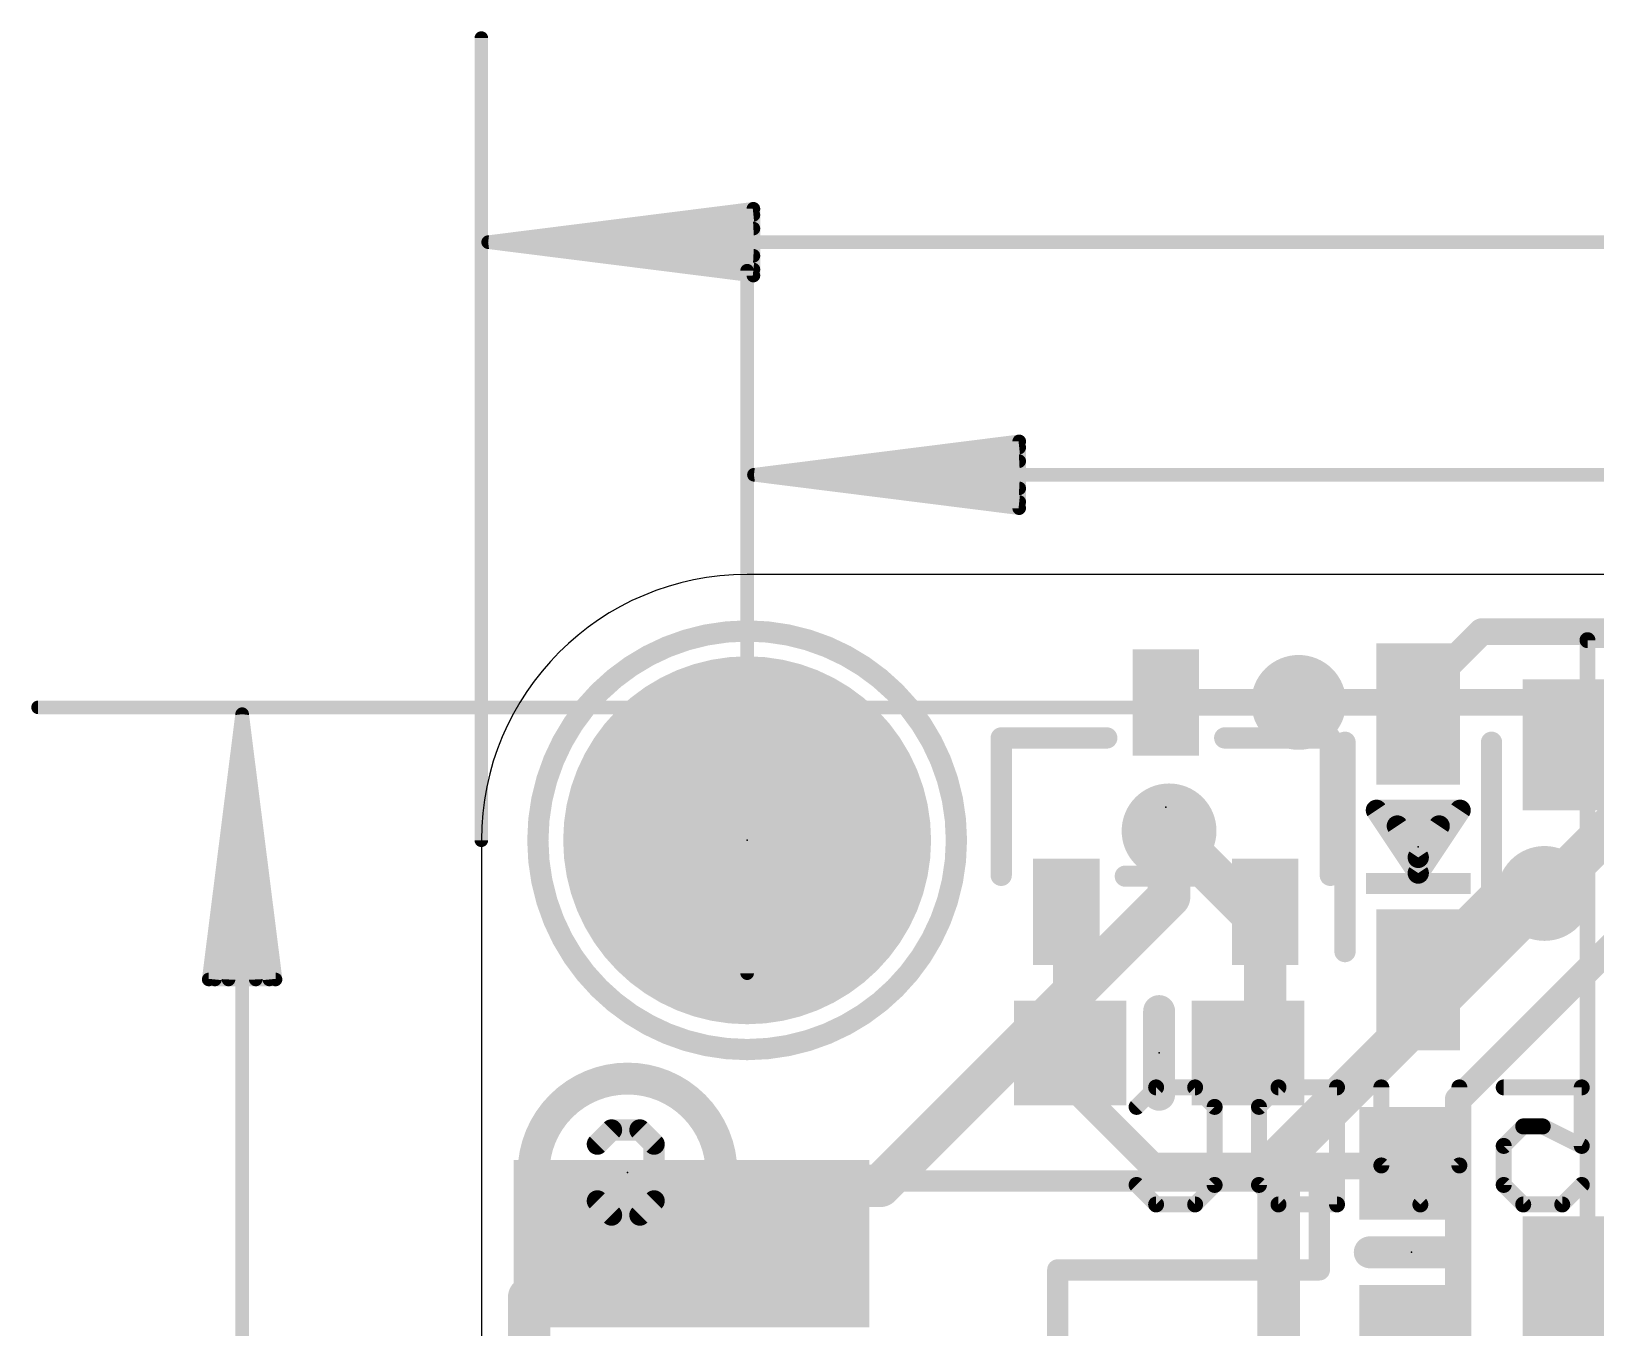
# Model space of a CAD drawing. Extents: x -4.3 to 39.5, y -6.1 to 27.1.
# Drawn here: x -4.3 to 10.65, y 14.39 to 26.78 of the extents above; entities that cross this region are included whole.
import ezdxf

# ---------------------------------------------------------------- set-up
doc = ezdxf.new("R2010")
doc.units = 0
for name, color, linetype in [('1', 12, 'CONTINUOUS'), ('16', 5, 'CONTINUOUS'), ('17', 110, 'CONTINUOUS'), ('18', 110, 'CONTINUOUS'), ('20', 53, 'CONTINUOUS'), ('21', 40, 'CONTINUOUS'), ('22', 6, 'CONTINUOUS'), ('23', 53, 'CONTINUOUS'), ('24', 53, 'CONTINUOUS'), ('47', 253, 'CONTINUOUS')]:
    doc.layers.add(name, color=color, linetype=linetype)

# ---------------------------------------------------------------- blocks, each defined once
blk = doc.blocks.new('RECT')
blk.add_solid([(-0.5, -0.5), (0.5, -0.5), (-0.5, 0.5), (0.5, 0.5)])
blk = doc.blocks.new('ROUNDP')
at = {"const_width": 0.5}
blk.add_lwpolyline([(0, -0.25, 1), (0, 0.25, 1), (0, -0.25)], format="xyb", dxfattribs=at)
blk = doc.blocks.new('ROUNDV')
at = {"const_width": 0.5}
blk.add_lwpolyline([(0, -0.25, 1), (0, 0.25, 1), (0, -0.25)], format="xyb", dxfattribs=at)

msp = doc.modelspace()

# ---------------------------------------------------------------- linework, layer by layer
at = {"layer": '1'}
for points, const_width in [([(9.5602, 21.0442), (8.8835, 20.3675)], 0.254), ([(16.4188, 21.0442), (9.5602, 21.0442)], 0.254), ([(7.8105, 20.3675), (6.5405, 20.3675)], 0.254), ([(7.8105, 20.3675), (8.8425, 20.3675)], 0.254), ([(8.8425, 20.3675), (8.8835, 20.3675)], 0.254), ([(8.8425, 20.3675), (8.9535, 20.2565)], 0.254), ([(11.201, 19.583), (10.16, 18.542)], 0.4064), ([(7.3443, 18.3675), (6.5722, 19.1396)], 0.4064), ([(8.9535, 17.7165), (9.779, 18.542)], 0.4064), ([(9.779, 18.542), (10.16, 18.542)], 0.4064), ([(7.4905, 18.3675), (7.3443, 18.3675)], 0.4064), ([(7.4905, 18.3675), (7.4905, 17.1815)], 0.4064), ([(5.5905, 17.0545), (5.5905, 18.3675)], 0.254), ([(7.4905, 17.1815), (7.327, 17.018)], 0.4064), ([(5.627, 17.018), (5.5905, 17.0545)], 0.254), ([(5.627, 16.725), (5.627, 17.018)], 0.254), ([(6.4135, 15.9385), (5.627, 16.725)], 0.254), ([(8.8655, 15.9385), (6.4135, 15.9385)], 0.254), ([(8.89, 15.963), (8.8655, 15.9385)], 0.254)]:
    msp.add_lwpolyline(points, dxfattribs=dict(at, const_width=const_width))
for points, const_width in [([(9.5602, 21.1077, 1), (9.5602, 20.9807)], 0.127), ([(9.6051, 20.9993, 1), (9.5153, 21.0891)], 0.127), ([(6.5405, 20.431, 1), (6.5405, 20.304)], 0.127), ([(7.8105, 20.431, 1), (7.8105, 20.304)], 0.127), ([(7.8105, 20.304, 1), (7.8105, 20.431)], 0.127), ([(8.8425, 20.431, 1), (8.8425, 20.304)], 0.127), ([(8.8874, 20.4124, 1), (8.7976, 20.3226)], 0.127), ([(8.8425, 20.304, 1), (8.8425, 20.431)], 0.127), ([(8.8835, 20.304, 1), (8.8835, 20.431)], 0.127), ([(8.8386, 20.4124, 1), (8.9284, 20.3226)], 0.127), ([(8.9086, 20.2116, 1), (8.9984, 20.3014)], 0.127), ([(6.644, 19.2114, 1), (6.5003, 19.0678)], 0.2032), ([(9.779, 18.6436, 1), (9.779, 18.4404)], 0.2032), ([(9.8508, 18.4702, 1), (9.7072, 18.6138)], 0.2032), ([(10.0882, 18.6138, 1), (10.2318, 18.4702)], 0.2032), ([(10.16, 18.4404, 1), (10.16, 18.6436)], 0.2032), ([(7.3443, 18.4691, 1), (7.3443, 18.2659)], 0.2032), ([(7.2724, 18.2957, 1), (7.4161, 18.4393)], 0.2032), ([(7.5921, 18.3675, 1), (7.3889, 18.3675)], 0.2032), ([(7.4905, 18.2659, 1), (7.4905, 18.4691)], 0.2032), ([(5.654, 18.3675, 1), (5.527, 18.3675)], 0.127), ([(8.8817, 17.7883, 1), (9.0253, 17.6447)], 0.2032), ([(7.5623, 17.1097, 1), (7.4187, 17.2533)], 0.2032), ([(7.3889, 17.1815, 1), (7.5921, 17.1815)], 0.2032), ([(5.6354, 17.0994, 1), (5.5456, 17.0096)], 0.127), ([(5.527, 17.0545, 1), (5.654, 17.0545)], 0.127), ([(5.6905, 17.018, 1), (5.5635, 17.018)], 0.127), ([(5.5821, 16.9731, 1), (5.6719, 17.0629)], 0.127), ([(7.2552, 17.0898, 1), (7.3988, 16.9462)], 0.2032), ([(5.6719, 16.7699, 1), (5.5821, 16.6801)], 0.127), ([(5.5635, 16.725, 1), (5.6905, 16.725)], 0.127), ([(6.4135, 16.002, 1), (6.4135, 15.875)], 0.127), ([(6.3686, 15.8936, 1), (6.4584, 15.9834)], 0.127), ([(8.8206, 15.9834, 1), (8.9104, 15.8936)], 0.127), ([(8.9349, 15.9181, 1), (8.8451, 16.0079)], 0.127), ([(8.8655, 15.875, 1), (8.8655, 16.002)], 0.127)]:
    msp.add_lwpolyline(points, format="xyb", dxfattribs=dict(at, const_width=const_width))
at = {"layer": '16'}
for points, const_width in [([(7.8105, 20.3675), (10.8745, 20.3675)], 0.254), ([(6.5722, 19.1396), (6.5722, 18.5102)], 0.4064), ([(6.5722, 18.5102), (3.81, 15.748)], 0.4064), ([(10.16, 18.542), (7.62, 16.002)], 0.4064), ([(11.43, 18.669), (9.3345, 16.5735)], 0.254), ([(9.3345, 16.5735), (9.3345, 5.207)], 0.254), ([(7.62, 16.002), (7.62, 10.795)], 0.4064), ([(1.524, 15.748), (0.4572, 14.6812)], 0.4064), ([(3.81, 15.748), (1.524, 15.748)], 0.4064), ([(0.4572, 14.6812), (0.4572, 9.5758)], 0.4064)]:
    msp.add_lwpolyline(points, dxfattribs=dict(at, const_width=const_width))
for points, const_width in [([(7.8105, 20.431, 1), (7.8105, 20.304)], 0.127), ([(6.6738, 19.1396, 1), (6.4706, 19.1396)], 0.2032), ([(6.644, 18.4383, 1), (6.5003, 18.582)], 0.2032), ([(10.2318, 18.4702, 1), (10.0882, 18.6138)], 0.2032), ([(6.4706, 18.5102, 1), (6.6738, 18.5102)], 0.2032), ([(9.398, 16.5735, 1), (9.271, 16.5735)], 0.127), ([(9.2896, 16.6184, 1), (9.3794, 16.5286)], 0.127), ([(7.7216, 16.002, 1), (7.5184, 16.002)], 0.2032), ([(7.5482, 16.0738, 1), (7.6918, 15.9302)], 0.2032), ([(1.524, 15.8496, 1), (1.524, 15.6464)], 0.2032), ([(1.5958, 15.6762, 1), (1.4522, 15.8198)], 0.2032), ([(3.7382, 15.8198, 1), (3.8818, 15.6762)], 0.2032), ([(3.81, 15.6464, 1), (3.81, 15.8496)], 0.2032), ([(0.5588, 14.6812, 1), (0.3556, 14.6812)], 0.2032), ([(0.3854, 14.753, 1), (0.529, 14.6094)], 0.2032)]:
    msp.add_lwpolyline(points, format="xyb", dxfattribs=dict(at, const_width=const_width))
at = {"layer": '20'}
for p, q in [((31.623, 21.59), (2.54, 21.59)), ((0, 19.05), (0, 2.54))]:
    msp.add_line(p, q, dxfattribs=at)
msp.add_arc((2.54, 19.05), 2.54, 90, 180, dxfattribs=at)
at = {"layer": '21'}
for points, const_width in [([(2.54, 17.05, 1), (2.54, 21.05, 1), (2.54, 17.05)], 0.2032), ([(10.6091, 20.962, 1), (10.5329, 20.962)], 0.0762), ([(10.571, 21.0001, 1), (10.571, 20.9239)], 0.0762), ([(5.0189, 20.0279, 1), (4.9173, 20.0279)], 0.1016), ([(4.9681, 20.0787, 1), (4.9681, 19.9771)], 0.1016), ([(5.9769, 19.9771, 1), (5.9769, 20.0787)], 0.1016), ([(7.1041, 20.0787, 1), (7.1041, 19.9771)], 0.1016), ([(8.1637, 20.0279, 1), (8.0621, 20.0279)], 0.1016), ([(8.1129, 19.9771, 1), (8.1129, 20.0787)], 0.1016), ([(8.3043, 19.9865, 1), (8.2027, 19.9865)], 0.1016), ([(9.7043, 19.9865, 1), (9.6027, 19.9865)], 0.1016), ([(8.5958, 19.3647, 1), (8.5112, 19.3083)], 0.1016), ([(8.5535, 19.3873, 1), (8.5535, 19.2857)], 0.1016), ([(9.3958, 19.3083, 1), (9.3112, 19.3647)], 0.1016), ([(9.3535, 19.2857, 1), (9.3535, 19.3873)], 0.1016), ([(8.7958, 19.2147, 1), (8.7112, 19.1583)], 0.1016), ([(8.7535, 19.2373, 1), (8.7535, 19.1357)], 0.1016), ([(9.1958, 19.1583, 1), (9.1112, 19.2147)], 0.1016), ([(9.1535, 19.1357, 1), (9.1535, 19.2373)], 0.1016), ([(8.8106, 19.1516, 1), (8.8106, 19.05)], 0.1016), ([(9.0964, 19.05, 1), (9.0964, 19.1516)], 0.1016), ([(8.9461, 18.9484, 1), (8.9461, 18.8468)], 0.1016), ([(8.9609, 18.8468, 1), (8.9609, 18.9484)], 0.1016), ([(8.9112, 18.9147, 1), (8.9958, 18.8583)], 0.1016), ([(8.9112, 18.8583, 1), (8.9958, 18.9147)], 0.1016), ([(4.9173, 18.7151, 1), (5.0189, 18.7151)], 0.1016), ([(6.1541, 18.7579, 1), (6.1541, 18.6563)], 0.1016), ([(6.9129, 18.6563, 1), (6.9129, 18.7579)], 0.1016), ([(8.0621, 18.7151, 1), (8.1637, 18.7151)], 0.1016), ([(8.9112, 18.7647, 1), (8.9958, 18.7083)], 0.1016), ([(8.9112, 18.7083, 1), (8.9958, 18.7647)], 0.1016), ([(8.2027, 17.9865, 1), (8.3043, 17.9865)], 0.1016), ([(9.6027, 17.9865, 1), (9.7043, 17.9865)], 0.1016), ([(6.5532, 17.418, 1), (6.4008, 17.418)], 0.1524), ([(6.4008, 16.618, 1), (6.5532, 16.618)], 0.1524), ([(4.0085, 15.8458, 1), (4.0085, 15.7442)], 0.1016), ([(8.0593, 15.795, 1), (7.9577, 15.795)], 0.1016), ([(8.0085, 15.7442, 1), (8.0085, 15.8458)], 0.1016), ([(8.49, 15.1892, 1), (8.49, 15.0368)], 0.1524), ([(9.29, 15.0368, 1), (9.29, 15.1892)], 0.1524), ([(5.5085, 14.9958, 1), (5.5085, 14.8942)], 0.1016), ([(5.5593, 14.945, 1), (5.4577, 14.945)], 0.1016), ([(7.9577, 14.945, 1), (8.0593, 14.945)], 0.1016), ([(8.0085, 14.8942, 1), (8.0085, 14.9958)], 0.1016)]:
    msp.add_lwpolyline(points, format="xyb", dxfattribs=dict(at, const_width=const_width))
for points, const_width in [([(10.571, 20.962), (10.571, 5.962)], 0.1524), ([(13.381, 20.962), (10.571, 20.962)], 0.1524), ([(4.9681, 18.7151), (4.9681, 20.0279)], 0.2032), ([(4.9681, 20.0279), (5.9769, 20.0279)], 0.2032), ([(7.1041, 20.0279), (8.1129, 20.0279)], 0.2032), ([(8.1129, 20.0279), (8.1129, 18.7151)], 0.2032), ([(8.2535, 17.9865), (8.2535, 19.9865)], 0.2032), ([(9.6535, 19.9865), (9.6535, 17.9865)], 0.2032), ([(8.9535, 18.7365), (8.5535, 19.3365)], 0.2032), ([(8.5535, 19.3365), (9.3535, 19.3365)], 0.2032), ([(9.3535, 19.3365), (8.9535, 18.7365)], 0.2032), ([(8.9535, 18.8865), (8.7535, 19.1865)], 0.2032), ([(8.7535, 19.1865), (9.1535, 19.1865)], 0.2032), ([(9.1535, 19.1865), (8.9535, 18.8865)], 0.2032), ([(8.8106, 19.1008), (9.0964, 19.1008)], 0.2032), ([(8.9461, 18.8976), (8.9609, 18.8976)], 0.2032), ([(6.9129, 18.7071), (6.1541, 18.7071)], 0.2032), ([(6.477, 16.618), (6.477, 17.418)], 0.3048), ([(4.0085, 15.795), (8.0085, 15.795)], 0.2032), ([(8.0085, 15.795), (8.0085, 14.945)], 0.2032), ([(8.49, 15.113), (9.29, 15.113)], 0.3048), ([(8.0085, 14.945), (5.5085, 14.945)], 0.2032), ([(5.5085, 14.945), (5.5085, 11.545)], 0.2032)]:
    msp.add_lwpolyline(points, dxfattribs=dict(at, const_width=const_width))
at = {"layer": '22'}
for points, const_width in [([(1.397, 14.977, 1), (1.397, 16.773, 1), (1.397, 14.977)], 0.3048), ([(6.4484, 16.7269, 1), (6.4484, 16.6507)], 0.0762), ([(6.4753, 16.6618, 1), (6.4214, 16.7157)], 0.0762), ([(6.8482, 16.7157, 1), (6.7943, 16.6618)], 0.0762), ([(6.8212, 16.6507, 1), (6.8212, 16.7269)], 0.0762), ([(7.6178, 16.7269, 1), (7.6178, 16.6507)], 0.0762), ([(7.6447, 16.6618, 1), (7.5908, 16.7157)], 0.0762), ([(8.2152, 16.6888, 1), (8.139, 16.6888)], 0.0762), ([(8.1771, 16.6507, 1), (8.1771, 16.7269)], 0.0762), ([(8.6388, 16.6888, 1), (8.5626, 16.6888)], 0.0762), ([(9.3845, 16.6888, 1), (9.3083, 16.6888)], 0.0762), ([(9.7701, 16.7269, 1), (9.7701, 16.6507)], 0.0762), ([(10.5539, 16.6888, 1), (10.4777, 16.6888)], 0.0762), ([(10.5158, 16.6507, 1), (10.5158, 16.7269)], 0.0762), ([(6.235, 16.5293, 1), (6.2889, 16.4754)], 0.0762), ([(7.0458, 16.5023, 1), (6.9696, 16.5023)], 0.0762), ([(6.9807, 16.4754, 1), (7.0346, 16.5293)], 0.0762), ([(7.4694, 16.5023, 1), (7.3932, 16.5023)], 0.0762), ([(7.4044, 16.5293, 1), (7.4583, 16.4754)], 0.0762), ([(1.2443, 16.3329, 1), (1.2443, 16.2313)], 0.1016), ([(1.2802, 16.2462, 1), (1.2083, 16.318)], 0.1016), ([(1.5513, 16.318, 1), (1.4795, 16.2462)], 0.1016), ([(1.5154, 16.2313, 1), (1.5154, 16.3329)], 0.1016), ([(9.9566, 16.354, 1), (9.9566, 16.2778)], 0.0762), ([(9.9835, 16.289, 1), (9.9296, 16.3428)], 0.0762), ([(10.16, 16.35, 1), (10.126, 16.2818)], 0.0762), ([(10.143, 16.2778, 1), (10.143, 16.354)], 0.0762), ([(1.0728, 16.1824, 1), (1.1446, 16.1106)], 0.1016), ([(1.7018, 16.1465, 1), (1.6002, 16.1465)], 0.1016), ([(1.6151, 16.1106, 1), (1.6869, 16.1824)], 0.1016), ([(9.8082, 16.1295, 1), (9.732, 16.1295)], 0.0762), ([(9.7432, 16.1564, 1), (9.7971, 16.1025)], 0.0762), ([(10.4777, 16.1295, 1), (10.5539, 16.1295)], 0.0762), ([(10.4988, 16.0954, 1), (10.5329, 16.1636)], 0.0762), ([(8.6277, 15.97, 1), (8.5738, 15.9161)], 0.0762), ([(9.3734, 15.9161, 1), (9.3195, 15.97)], 0.0762), ([(8.5626, 15.9431, 1), (8.6388, 15.9431)], 0.0762), ([(9.3083, 15.9431, 1), (9.3845, 15.9431)], 0.0762), ([(1.1446, 15.6401, 1), (1.0728, 15.5683)], 0.1016), ([(1.6869, 15.5683, 1), (1.6151, 15.6401)], 0.1016), ([(6.2889, 15.7836, 1), (6.235, 15.7297)], 0.0762), ([(6.9696, 15.7566, 1), (7.0458, 15.7566)], 0.0762), ([(7.0346, 15.7297, 1), (6.9807, 15.7836)], 0.0762), ([(7.4583, 15.7836, 1), (7.4044, 15.7297)], 0.0762), ([(7.3932, 15.7566, 1), (7.4694, 15.7566)], 0.0762), ([(9.7971, 15.7836, 1), (9.7432, 15.7297)], 0.0762), ([(9.732, 15.7566, 1), (9.8082, 15.7566)], 0.0762), ([(10.5428, 15.7297, 1), (10.4889, 15.7836)], 0.0762), ([(1.2443, 15.5194, 1), (1.2443, 15.4178)], 0.1016), ([(1.2083, 15.4327, 1), (1.2802, 15.5045)], 0.1016), ([(1.4795, 15.5045, 1), (1.5513, 15.4327)], 0.1016), ([(1.5154, 15.4178, 1), (1.5154, 15.5194)], 0.1016), ([(1.6002, 15.6042, 1), (1.7018, 15.6042)], 0.1016), ([(6.4484, 15.6083, 1), (6.4484, 15.5321)], 0.0762), ([(6.4214, 15.5433, 1), (6.4753, 15.5971)], 0.0762), ([(6.7943, 15.5971, 1), (6.8482, 15.5433)], 0.0762), ([(6.8212, 15.5321, 1), (6.8212, 15.6083)], 0.0762), ([(7.6178, 15.6083, 1), (7.6178, 15.5321)], 0.0762), ([(7.5908, 15.5433, 1), (7.6447, 15.5971)], 0.0762), ([(8.139, 15.5702, 1), (8.2152, 15.5702)], 0.0762), ([(8.1771, 15.5321, 1), (8.1771, 15.6083)], 0.0762), ([(8.9467, 15.5971, 1), (9.0005, 15.5433)], 0.0762), ([(8.9467, 15.5433, 1), (9.0005, 15.5971)], 0.0762), ([(9.9566, 15.6083, 1), (9.9566, 15.5321)], 0.0762), ([(9.9296, 15.5433, 1), (9.9835, 15.5971)], 0.0762), ([(10.3025, 15.5971, 1), (10.3564, 15.5433)], 0.0762), ([(10.3294, 15.5321, 1), (10.3294, 15.6083)], 0.0762)]:
    msp.add_lwpolyline(points, format="xyb", dxfattribs=dict(at, const_width=const_width))
for points, const_width in [([(6.262, 16.5023), (6.4484, 16.6888)], 0.1524), ([(6.4484, 16.6888), (6.8212, 16.6888)], 0.1524), ([(6.8212, 16.6888), (7.0077, 16.5023)], 0.1524), ([(7.4313, 16.5023), (7.6178, 16.6888)], 0.1524), ([(7.6178, 16.6888), (8.1771, 16.6888)], 0.1524), ([(8.1771, 16.6888), (8.1771, 15.5702)], 0.1524), ([(8.6007, 15.9431), (8.6007, 16.6888)], 0.1524), ([(9.3464, 16.6888), (9.3464, 15.9431)], 0.1524), ([(9.7701, 16.6888), (10.5158, 16.6888)], 0.1524), ([(10.5158, 16.6888), (10.5158, 16.1295)], 0.1524), ([(7.0077, 16.5023), (7.0077, 15.7566)], 0.1524), ([(7.4313, 15.7566), (7.4313, 16.5023)], 0.1524), ([(1.1087, 16.1465), (1.2443, 16.2821)], 0.2032), ([(1.2443, 16.2821), (1.5154, 16.2821)], 0.2032), ([(1.5154, 16.2821), (1.651, 16.1465)], 0.2032), ([(9.9566, 16.3159), (9.7701, 16.1295)], 0.1524), ([(10.143, 16.3159), (9.9566, 16.3159)], 0.1524), ([(10.5158, 16.1295), (10.143, 16.3159)], 0.1524), ([(1.651, 16.1465), (1.651, 15.6042)], 0.2032), ([(9.7701, 16.1295), (9.7701, 15.7566)], 0.1524), ([(8.9736, 15.5702), (8.6007, 15.9431)], 0.1524), ([(9.3464, 15.9431), (8.9736, 15.5702)], 0.1524), ([(1.2443, 15.4686), (1.1087, 15.6042)], 0.2032), ([(1.651, 15.6042), (1.5154, 15.4686)], 0.2032), ([(6.4484, 15.5702), (6.262, 15.7566)], 0.1524), ([(7.0077, 15.7566), (6.8212, 15.5702)], 0.1524), ([(7.6178, 15.5702), (7.4313, 15.7566)], 0.1524), ([(9.7701, 15.7566), (9.9566, 15.5702)], 0.1524), ([(10.3294, 15.5702), (10.5158, 15.7566)], 0.1524), ([(1.5154, 15.4686), (1.2443, 15.4686)], 0.2032), ([(6.8212, 15.5702), (6.4484, 15.5702)], 0.1524), ([(8.1771, 15.5702), (7.6178, 15.5702)], 0.1524), ([(9.9566, 15.5702), (10.3294, 15.5702)], 0.1524)]:
    msp.add_lwpolyline(points, dxfattribs=dict(at, const_width=const_width))
at = {"layer": '23'}
for p in [(6.5405, 19.3675), (2.54, 19.05), (8.9535, 18.9865), (6.477, 17.018), (8.89, 15.113)]:
    msp.add_point(p, dxfattribs=at)
at = {"layer": '24'}
msp.add_point((1.397, 15.875), dxfattribs=at)
at = {"layer": '47', "const_width": 0.13}
for points in [[(0, 19.05), (0, 26.715)], [(0.065, 24.765), (2.6, 25.0842)], [(2.6, 25.0842), (2.6, 24.4458)], [(0.065, 24.765), (2.6, 25.025)], [(0.065, 24.765), (2.6, 24.895)], [(0.065, 24.765), (34.225, 24.765)], [(2.6, 24.4458), (0.065, 24.765)], [(2.6, 24.635), (0.065, 24.765)], [(2.6, 24.505), (0.065, 24.765)], [(2.54, 17.78), (2.54, 24.4925)], [(2.605, 22.5425), (5.14, 22.8617)], [(5.14, 22.8617), (5.14, 22.2233)], [(2.605, 22.5425), (5.14, 22.8025)], [(2.605, 22.5425), (5.14, 22.6725)], [(2.605, 22.5425), (31.558, 22.5425)], [(5.14, 22.2233), (2.605, 22.5425)], [(5.14, 22.4125), (2.605, 22.5425)], [(5.14, 22.2825), (2.605, 22.5425)], [(13.208, 20.32), (-4.236, 20.32)], [(-2.286, 20.255), (-2.6052, 17.72)], [(-2.286, 20.255), (-2.546, 17.72)], [(-2.286, 20.255), (-2.416, 17.72)], [(-2.286, 0.065), (-2.286, 20.255)], [(-1.9668, 17.72), (-2.286, 20.255)], [(-2.156, 17.72), (-2.286, 20.255)], [(-2.026, 17.72), (-2.286, 20.255)], [(-2.6052, 17.72), (-1.9668, 17.72)]]:
    msp.add_lwpolyline(points, dxfattribs=at)
at = {"layer": '47', "const_width": 0.065}
for points in [[(0.0325, 26.715, 1), (-0.0325, 26.715)], [(2.6325, 25.0842, 1), (2.5675, 25.0842)], [(2.6041, 25.052, 1), (2.5959, 25.1165)], [(2.6033, 24.9927, 1), (2.5967, 25.0573)], [(0.065, 24.7975, 1), (0.065, 24.7325)], [(0.0691, 24.7972, 1), (0.0609, 24.7328)], [(0.0633, 24.7975, 1), (0.0667, 24.7325)], [(0.0667, 24.7975, 1), (0.0633, 24.7325)], [(0.0683, 24.7973, 1), (0.0617, 24.7327)], [(0.0617, 24.7973, 1), (0.0683, 24.7327)], [(0.0609, 24.7972, 1), (0.0691, 24.7328)], [(2.6017, 24.8625, 1), (2.5983, 24.9275)], [(2.5983, 24.6025, 1), (2.6017, 24.6675)], [(2.5725, 24.4925, 1), (2.5075, 24.4925)], [(2.5967, 24.4727, 1), (2.6033, 24.5373)], [(2.5675, 24.4458, 1), (2.6325, 24.4458)], [(2.5959, 24.4135, 1), (2.6041, 24.478)], [(5.1725, 22.8617, 1), (5.1075, 22.8617)], [(5.1441, 22.8295, 1), (5.1359, 22.894)], [(5.1433, 22.7702, 1), (5.1367, 22.8348)], [(5.1417, 22.64, 1), (5.1383, 22.705)], [(2.605, 22.575, 1), (2.605, 22.51)], [(2.6091, 22.5747, 1), (2.6009, 22.5103)], [(2.6033, 22.575, 1), (2.6067, 22.51)], [(2.6067, 22.575, 1), (2.6033, 22.51)], [(2.6083, 22.5748, 1), (2.6017, 22.5102)], [(2.6017, 22.5748, 1), (2.6083, 22.5102)], [(2.6009, 22.5747, 1), (2.6091, 22.5103)], [(5.1383, 22.38, 1), (5.1417, 22.445)], [(5.1359, 22.191, 1), (5.1441, 22.2555)], [(5.1367, 22.2502, 1), (5.1433, 22.3148)], [(5.1075, 22.2233, 1), (5.1725, 22.2233)], [(-4.236, 20.3525, 1), (-4.236, 20.2875)], [(-2.2535, 20.255, 1), (-2.3185, 20.255)], [(-2.2538, 20.2591, 1), (-2.3182, 20.2509)], [(-2.2535, 20.2533, 1), (-2.3185, 20.2567)], [(-2.2535, 20.2567, 1), (-2.3185, 20.2533)], [(-2.2537, 20.2583, 1), (-2.3183, 20.2517)], [(-2.2537, 20.2517, 1), (-2.3183, 20.2583)], [(-2.2538, 20.2509, 1), (-2.3182, 20.2591)], [(-0.0325, 19.05, 1), (0.0325, 19.05)], [(2.5075, 17.78, 1), (2.5725, 17.78)], [(-2.6375, 17.7241, 1), (-2.573, 17.7159)], [(-2.6052, 17.7525, 1), (-2.6052, 17.6875)], [(-2.5783, 17.7233, 1), (-2.5137, 17.7167)], [(-2.4485, 17.7217, 1), (-2.3835, 17.7183)], [(-2.1885, 17.7183, 1), (-2.1235, 17.7217)], [(-2.0583, 17.7167, 1), (-1.9937, 17.7233)], [(-1.999, 17.7159, 1), (-1.9345, 17.7241)], [(-1.9668, 17.6875, 1), (-1.9668, 17.7525)]]:
    msp.add_lwpolyline(points, format="xyb", dxfattribs=at)

# ---------------------------------------------------------------- block references
at = {"layer": '1'}
for p, xscale, yscale, rotation in [((8.9535, 20.2565), 1.35, 0.8, 90), ((11.201, 19.962), 1.25, 2.5, 270), ((8.9535, 17.7165), 1.35, 0.8, 90), ((2.0085, 15.195), 3.4, 1.6, 180), ((11.201, 14.832), 1.25, 2.5, 270)]:
    msp.add_blockref('RECT', p, dxfattribs=dict(at, xscale=xscale, yscale=yscale, rotation=rotation))
at = {"layer": '1', "xscale": 0.635, "yscale": 1.016}
for p in [(6.5405, 20.3675), (5.5905, 18.3675), (7.4905, 18.3675)]:
    msp.add_blockref('RECT', p, dxfattribs=at)
at = {"layer": '1', "xscale": 1.075}
for p, rotation in [((5.627, 17.018), 180), ((7.327, 17.018), 180), ((8.89, 15.963), 90), ((8.89, 14.263), 90)]:
    msp.add_blockref('RECT', p, dxfattribs=dict(at, rotation=rotation))
at = {"layer": '17', "xscale": 3.516, "yscale": 3.516}
msp.add_blockref('ROUNDP', (2.54, 19.05), dxfattribs=at)
msp.add_blockref('ROUNDP', (2.54, 19.05), dxfattribs=at)
at = {"layer": '18', "xscale": 0.9064, "yscale": 0.9064}
for p in [(7.8105, 20.3675), (7.8105, 20.3675), (6.5722, 19.1396), (6.5722, 19.1396), (10.16, 18.542), (10.16, 18.542)]:
    msp.add_blockref('ROUNDV', p, dxfattribs=at)
at = {"layer": '21', "xscale": 0.2, "rotation": 90}
msp.add_blockref('RECT', (8.9535, 18.6365), dxfattribs=at)

doc.saveas('drawing.dxf')
